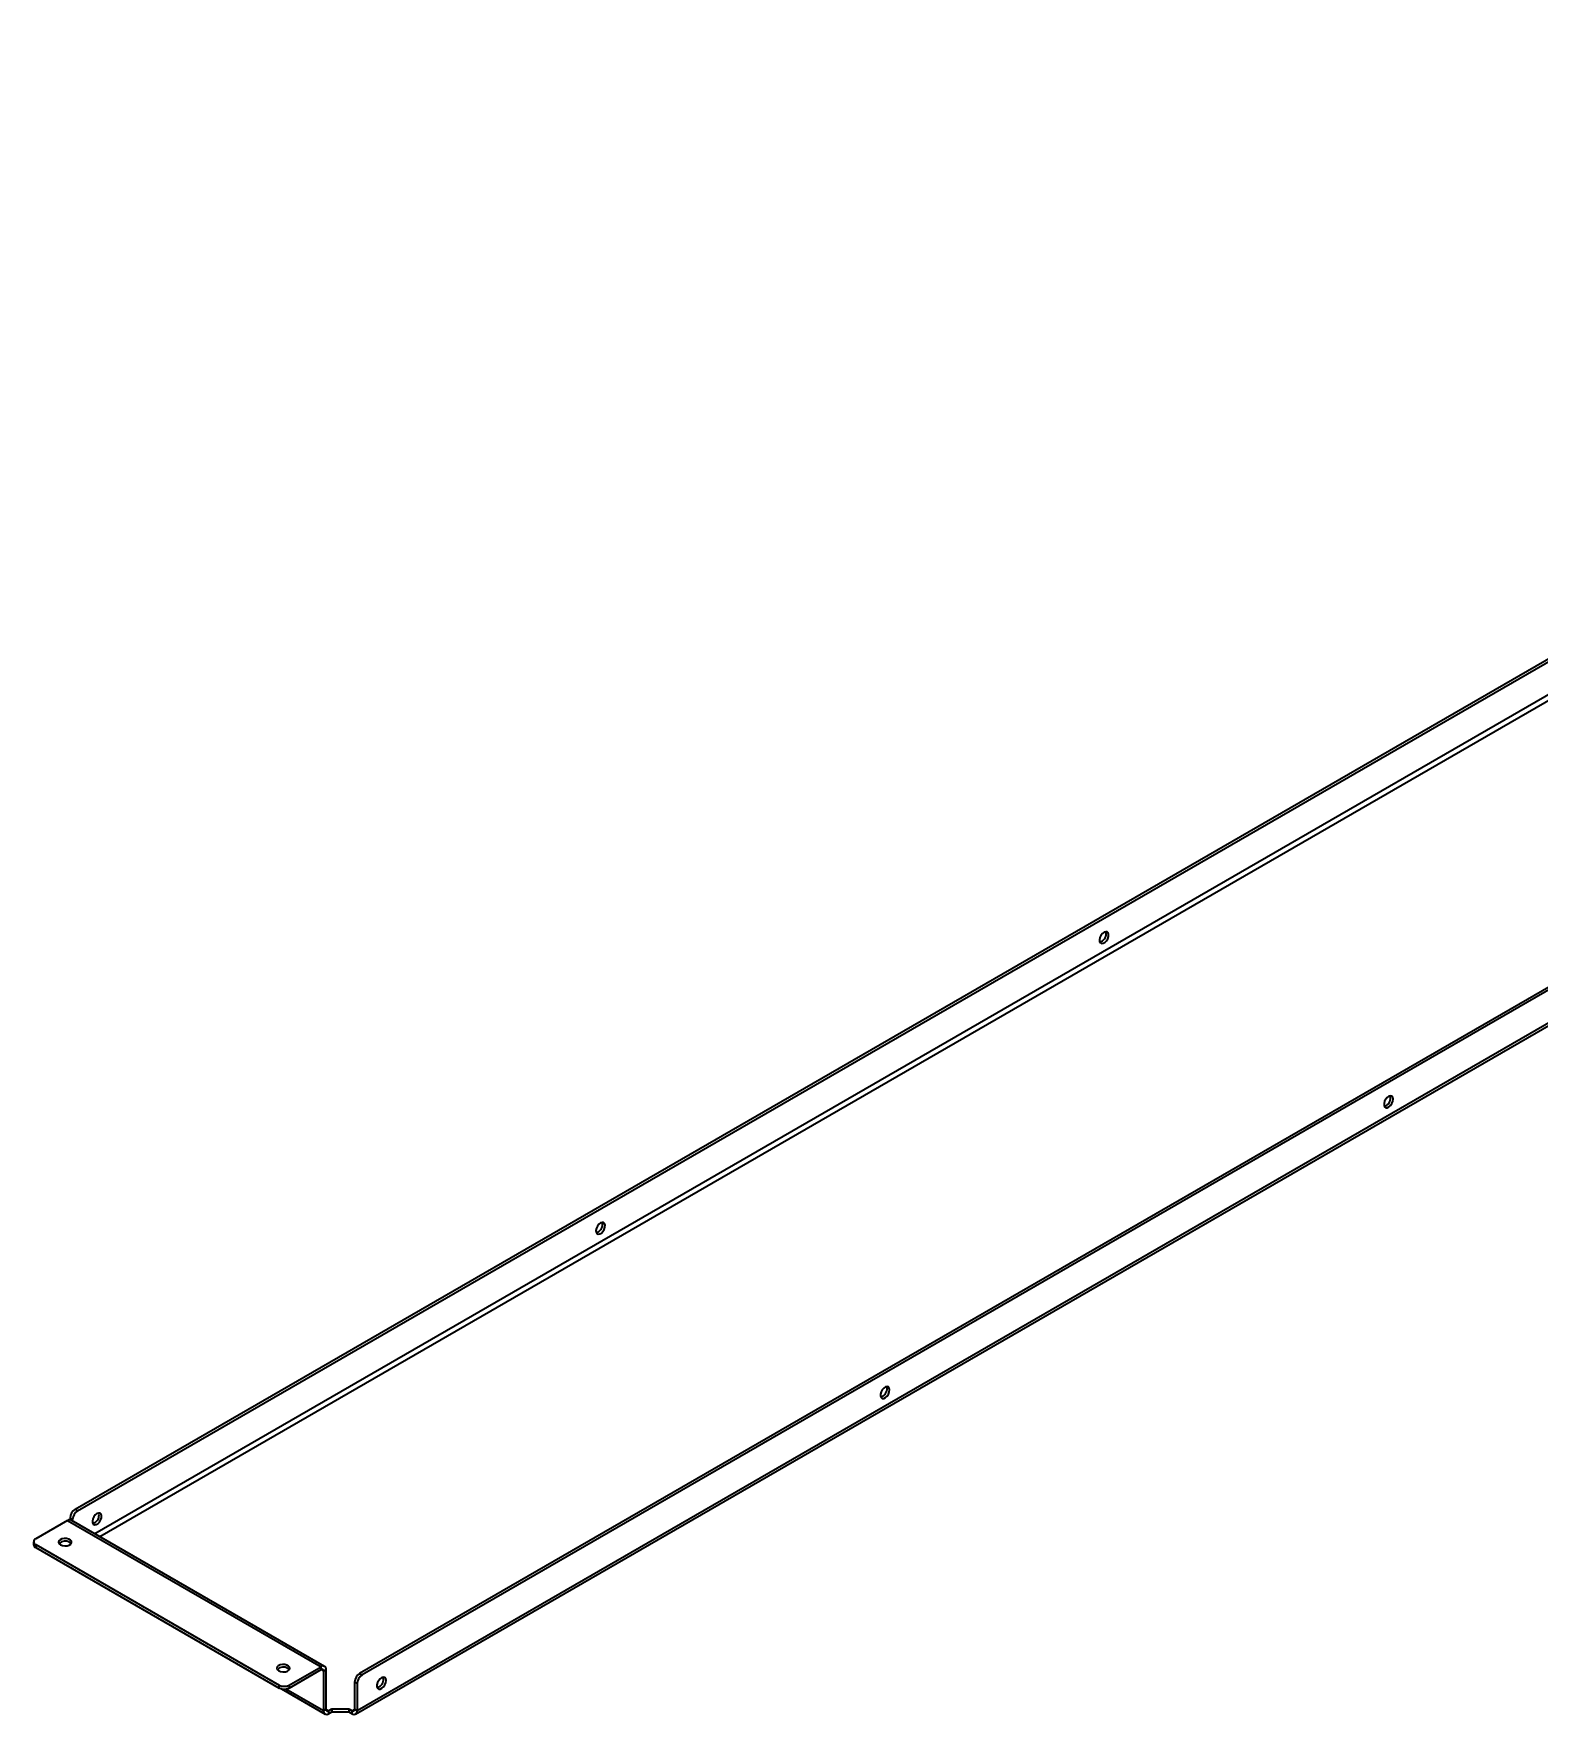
# Model space of a CAD drawing. Header units: millimetres. Extents: x -677 to 973, y -159 to 1296.
# Drawn here: x -466 to 168, y 573 to 1281 of the extents above; entities that cross this region are included whole.
import ezdxf

# ---------------------------------------------------------------- set-up
doc = ezdxf.new("R2010")
doc.units = ezdxf.units.MM

msp = doc.modelspace()

# ---------------------------------------------------------------- linework, layer by layer
at = {"color": 7, "linetype": 'Continuous', "lineweight": 35}
for p, q in [((-448.57, 658.95), (628.35, 1280.64)), ((-447.51, 658.33), (629.41, 1280.03)), ((631.53, 1267.37), (-440.27, 648.63)), ((-438.14, 647.41), (632.6, 1265.53)), ((748.21, 1211.45), (-328.72, 589.76)), ((749.27, 1210.84), (-327.66, 589.14)), ((-330.4, 572.66), (750.77, 1196.81)), ((751.39, 1198.18), (-329.78, 574.04)), ((-448.57, 658.95), (-447.51, 658.33)), ((-451.75, 654.25), (-465.19, 646.5)), ((-451.75, 654.25), (-344.98, 592.61)), ((-449.63, 654.66), (-450.69, 655.27)), ((-450.69, 655.27), (-450.69, 654.54)), ((-343.48, 592.76), (-450.25, 654.4)), ((-449.63, 654.04), (-449.63, 654.66)), ((-466.07, 645.27), (-466.07, 644.05)), ((-450.69, 644.85), (-450.69, 644.06)), ((-465.19, 644.05), (-362.66, 584.86)), ((-465.19, 644.05), (-465.19, 642.82)), ((-465.19, 642.82), (-362.66, 583.63)), ((-358.41, 584.86), (-344.98, 592.61)), ((-358.41, 583.63), (-344.98, 591.39)), ((-344.98, 591.39), (-344.98, 592.61)), ((-344.98, 591.39), (-343.92, 590.78)), ((-343.92, 590.78), (-342.86, 591.39)), ((-343.92, 590.78), (-343.92, 574.04)), ((-342.86, 574.65), (-342.86, 591.39)), ((-328.72, 589.76), (-327.66, 589.14)), ((-362.66, 583.63), (-362.66, 584.86)), ((-361.62, 583.24), (-343.3, 572.66)), ((-343.92, 574.04), (-359.76, 583.18)), ((-358.41, 584.86), (-358.41, 583.63)), ((-329.78, 585.47), (-330.84, 586.08)), ((-330.84, 586.08), (-330.84, 574.65)), ((-329.78, 585.47), (-329.78, 574.04)), ((-343.92, 574.04), (-342.86, 574.65)), ((-341.8, 574.04), (-342.86, 574.65)), ((-341.8, 574.04), (-340.38, 574.85)), ((-341.8, 574.04), (-341.8, 572.81)), ((-341.8, 572.81), (-340.38, 573.63)), ((-340.38, 574.85), (-333.31, 574.85)), ((-340.38, 574.85), (-340.38, 573.63)), ((-340.38, 573.63), (-333.31, 573.63)), ((-333.31, 574.85), (-331.9, 574.04)), ((-333.31, 574.85), (-333.31, 573.63)), ((-333.31, 573.63), (-331.9, 572.81)), ((-330.84, 574.65), (-331.9, 574.04)), ((-331.9, 572.81), (-331.9, 574.04)), ((-330.84, 574.65), (-329.78, 574.04))]:
    msp.add_line(p, q, dxfattribs=at)
at = {"color": 7, "linetype": 'Continuous', "lineweight": 35, "flags": 128}
for points in [[(-15.11, 902.03), (-15.82, 901.47), (-16.42, 900.69), (-16.86, 899.78), (-17.05, 898.87), (-16.98, 898.09), (-16.67, 897.54), (-16.14, 897.28), (-15.47, 897.37), (-14.76, 897.78), (-14.09, 898.47), (-13.56, 899.33), (-13.24, 900.25), (-13.18, 901.11), (-13.37, 901.79), (-13.8, 902.2), (-14.41, 902.28), (-15.11, 902.03)], [(-14.23, 901.52), (-14.36, 902.25), (-14.38, 902.29)], [(106.68, 831.72), (106.55, 832.45), (106.18, 832.94), (105.61, 833.1), (104.92, 832.93), (104.21, 832.45), (103.57, 831.71), (103.09, 830.82), (102.83, 829.9), (102.83, 829.08), (103.09, 828.46), (103.57, 828.13), (104.21, 828.13), (104.92, 828.46), (105.61, 829.08), (106.18, 829.91), (106.55, 830.83), (106.68, 831.72)], [(103.68, 828.96), (102.98, 828.71), (102.94, 828.7)], [(-227.25, 779.57), (-227.95, 779.01), (-228.56, 778.23), (-228.99, 777.32), (-229.18, 776.41), (-229.12, 775.63), (-228.8, 775.07), (-228.27, 774.82), (-227.6, 774.91), (-226.89, 775.32), (-226.22, 776.01), (-225.69, 776.87), (-225.38, 777.79), (-225.31, 778.65), (-225.51, 779.33), (-225.94, 779.74), (-226.54, 779.82), (-227.25, 779.57)], [(-226.36, 779.06), (-226.49, 779.79), (-226.51, 779.83)], [(-105.45, 709.26), (-105.58, 709.99), (-105.95, 710.48), (-106.53, 710.64), (-107.21, 710.47), (-107.92, 709.99), (-108.56, 709.25), (-109.05, 708.36), (-109.3, 707.44), (-109.3, 706.62), (-109.05, 706), (-108.56, 705.66), (-107.92, 705.67), (-107.21, 706), (-106.53, 706.62), (-105.95, 707.45), (-105.58, 708.37), (-105.45, 709.26)], [(-108.45, 706.5), (-109.16, 706.25), (-109.19, 706.24)], [(-439.38, 657.11), (-440.08, 656.55), (-440.69, 655.77), (-441.12, 654.86), (-441.31, 653.95), (-441.25, 653.17), (-440.93, 652.61), (-440.4, 652.36), (-439.74, 652.45), (-439.02, 652.86), (-438.35, 653.54), (-437.83, 654.4), (-437.51, 655.33), (-437.44, 656.19), (-437.64, 656.87), (-438.07, 657.28), (-438.68, 657.36), (-439.38, 657.11)], [(-438.49, 656.6), (-438.63, 657.33), (-438.64, 657.37)], [(-454.76, 643.94), (-453.92, 643.62), (-452.94, 643.48), (-451.94, 643.56), (-451.06, 643.85), (-450.41, 644.3), (-450.09, 644.85), (-450.14, 645.43), (-450.54, 645.96), (-451.26, 646.38), (-452.18, 646.61), (-453.19, 646.64), (-454.15, 646.45), (-454.93, 646.08), (-455.42, 645.57), (-455.56, 644.99), (-455.33, 644.43), (-454.76, 643.94)], [(-450.87, 644.97), (-450.3, 644.48), (-450.28, 644.46)], [(-362.83, 590.88), (-362, 590.55), (-361.02, 590.42), (-360.02, 590.5), (-359.13, 590.78), (-358.49, 591.23), (-358.17, 591.78), (-358.21, 592.36), (-358.62, 592.9), (-359.34, 593.31), (-360.26, 593.55), (-361.27, 593.57), (-362.23, 593.39), (-363.01, 593.02), (-363.5, 592.51), (-363.64, 591.93), (-363.41, 591.36), (-362.83, 590.88)], [(-358.95, 591.9), (-358.37, 591.42), (-358.35, 591.39)], [(-317.58, 586.79), (-317.71, 587.53), (-318.09, 588.01), (-318.66, 588.18), (-319.34, 588.01), (-320.06, 587.52), (-320.7, 586.79), (-321.18, 585.9), (-321.44, 584.98), (-321.44, 584.16), (-321.18, 583.54), (-320.7, 583.2), (-320.06, 583.2), (-319.34, 583.54), (-318.66, 584.16), (-318.09, 584.99), (-317.71, 585.91), (-317.58, 586.79)], [(-320.58, 584.04), (-321.29, 583.78), (-321.32, 583.78)]]:
    msp.add_lwpolyline(points, dxfattribs=at)
at = {"color": 7, "linetype": 'Continuous', "lineweight": 35}
for centre, radius, start, end in [((-17.88, 901.41), 3.65, 285.35382, 1.65509), ((101.95, 832.17), 3.65, 298.34548, 14.65085), ((-230.01, 778.95), 3.65, 285.35382, 1.65509), ((-110.19, 709.71), 3.65, 298.34548, 14.65085), ((-446.09, 655.06), 4.61, 122.60548, 177.39452), ((-450.87, 653.03), 1.51, 65.69288, 125.61758), ((-445.03, 654.45), 4.61, 122.60548, 177.39452), ((-442.14, 656.49), 3.65, 285.35383, 1.65508), ((-464.72, 645.27), 1.31, 110.78342, 249.21658), ((-452.79, 641.86), 3.65, 58.34989, 134.63828), ((-464.57, 644.2), 1.51, 185.6948, 245.62534), ((-360.86, 588.79), 3.65, 58.3499, 134.63826), ((-344.15, 591.6), 1.31, 350.78596, 129.20329), ((-344.57, 590.88), 0.655, 350.78596, 129.20329), ((-326.23, 585.87), 4.61, 122.60548, 177.39452), ((-325.17, 585.26), 4.61, 122.60548, 177.39452), ((-322.32, 587.25), 3.65, 298.34548, 14.65083), ((-360.54, 588.95), 4.61, 242.60967, 297.39033), ((-360.54, 587.73), 4.61, 242.60967, 297.39033), ((-342.63, 573.83), 1.31, 170.78596, 309.20329), ((-342.21, 574.54), 0.655, 170.78596, 309.20329), ((-331.48, 574.54), 0.655, 230.79671, 9.21404), ((-331.07, 573.83), 1.31, 230.79671, 9.21404)]:
    msp.add_arc(centre, radius, start, end, dxfattribs=at)

doc.saveas('drawing.dxf')
